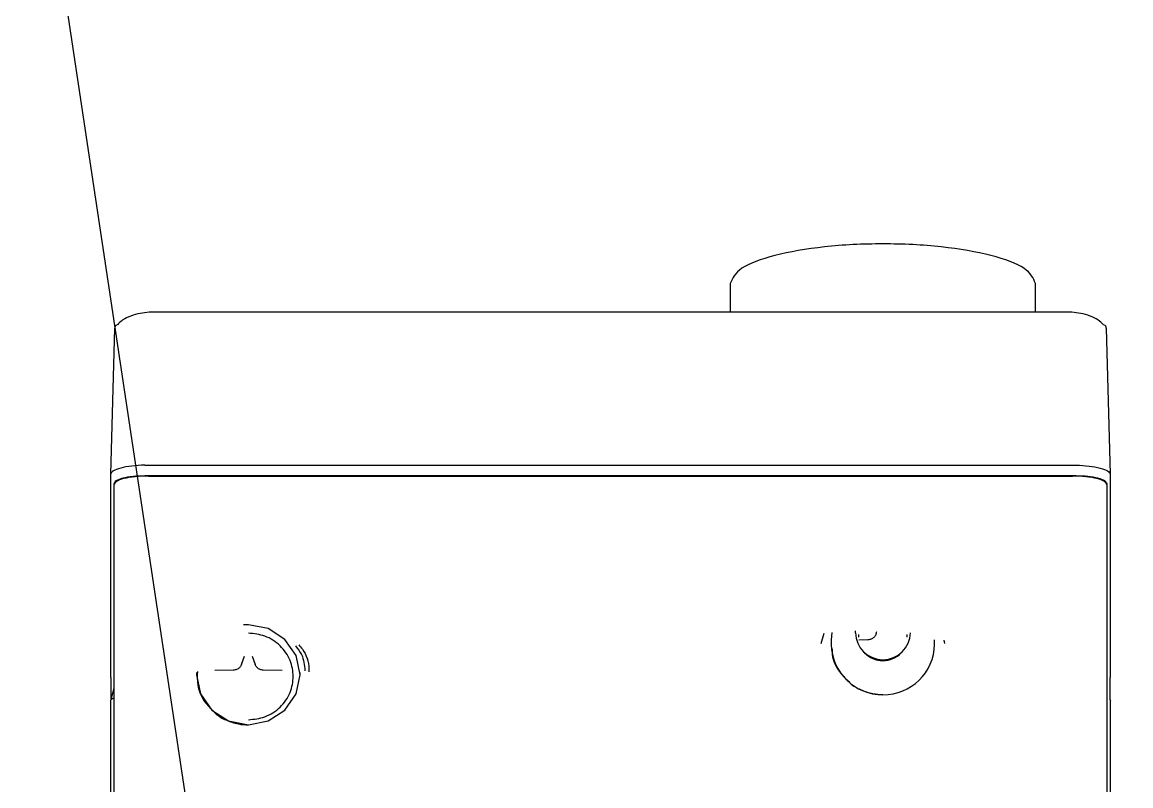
# Model space of a CAD drawing. Extents: x 500 to 100500, y -14500 to 21140.
# Drawn here: x 6375.02 to 6407.17, y 8902.82 to 8924.96 of the extents above; entities that cross this region are included whole.
import ezdxf

# ---------------------------------------------------------------- set-up
doc = ezdxf.new("R2010")
doc.units = 0
doc.layers.get('0').update_dxf_attribs({"linetype": 'CONTINUOUS'})
doc.layers.add('D', color=7, linetype='CONTINUOUS')

# ---------------------------------------------------------------- blocks, each defined once
blk = doc.blocks.new('KJVision F')
at = {"color": 2}
blk.add_line((8264.621, -71007.137, -10.475), (8464.621, -72337.137, -10.475), dxfattribs=at)
blk = doc.blocks.new('KJG24hsdg')
at = {"color": 1, "linetype": 'Continuous', "lineweight": 25}
for p, q in [((-18046.944, -19326.846), (-18046.944, -19327.682)), ((-18038.094, -19327.682), (-18038.094, -19326.846)), ((-18037.042, -19327.682), (-18063.797, -19327.682)), ((-18064.912, -19332.373), (-18064.796, -19328.145)), ((-18036.043, -19328.145), (-18035.927, -19332.373)), ((-18063.92, -19332.114), (-18063.912, -19332.114)), ((-18063.912, -19332.114), (-18036.927, -19332.114)), ((-18036.927, -19332.114), (-18036.919, -19332.114)), ((-18064.912, -19332.373), (-18064.912, -19332.371)), ((-18064.912, -19338.27), (-18064.912, -19332.373)), ((-18036.919, -19332.428), (-18063.92, -19332.428)), ((-18063.819, -19332.43), (-18037.019, -19332.43)), ((-18035.927, -19332.371), (-18035.927, -19332.373)), ((-18035.927, -19332.373), (-18035.927, -19338.27)), ((-18064.819, -19332.661), (-18064.819, -19332.689)), ((-18064.819, -19332.689), (-18064.819, -19366.062)), ((-18036.019, -19332.689), (-18036.019, -19332.661)), ((-18036.019, -19366.062), (-18036.019, -19332.689)), ((-18044.307, -19337.283), (-18044.219, -19336.982)), ((-18044.002, -19336.963), (-18044.019, -19337.181)), ((-18043.319, -19336.915), (-18043.319, -19336.974)), ((-18043.225, -19337.029), (-18043.225, -19337.103)), ((-18041.814, -19337.103), (-18041.814, -19337.029)), ((-18044.019, -19337.181), (-18044.019, -19337.31)), ((-18042.953, -19337.181), (-18043.22, -19337.185)), ((-18041.019, -19337.31), (-18041.019, -19337.181)), ((-18040.755, -19337.186), (-18040.73, -19337.29)), ((-18061.121, -19337.898), (-18061.033, -19337.652)), ((-18060.806, -19337.652), (-18060.718, -19337.898)), ((-18062.419, -19338.13), (-18062.419, -19338.19)), ((-18061.353, -19338.06), (-18061.896, -19338.069)), ((-18059.943, -19338.069), (-18060.486, -19338.06)), ((-18059.419, -19338.19), (-18059.419, -19338.13)), ((-18064.82, -19338.589), (-18064.912, -19338.912)), ((-18064.911, -19338.916), (-18064.919, -19338.937)), ((-18064.919, -19338.937), (-18064.919, -19366.373)), ((-18064.912, -19338.912), (-18064.912, -19338.916)), ((-18035.927, -19338.916), (-18035.927, -19338.912)), ((-18035.927, -19338.916), (-18035.919, -19338.937)), ((-18035.919, -19366.372), (-18035.919, -19338.937))]:
    blk.add_line(p, q, dxfattribs=at)
at = {"color": 1, "linetype": 'Continuous', "lineweight": 25, "flags": 128}
blk.add_lwpolyline([(-18062.419, -19338.19), (-18062.305, -19338.744), (-18061.98, -19339.214), (-18061.493, -19339.528), (-18060.919, -19339.639), (-18060.345, -19339.528), (-18059.859, -19339.214), (-18059.534, -19338.744), (-18059.419, -19338.19), (-18059.534, -19337.635), (-18059.859, -19337.165), (-18060.345, -19336.851), (-18060.919, -19336.741), (-18061.063, -19336.748)], dxfattribs=at)
at = {"color": 1, "linetype": 'Continuous', "lineweight": 25}
for centre, radius, start, end in [((-18042.519, -19336.955), 0.8, 181.3333, 358.6667), ((-18042.519, -19337.275), 1.5, 181.3333, 358.6667), ((-18042.519, -19337.067), 0.719, 222.4578, 317.5422)]:
    blk.add_arc(centre, radius, start, end, dxfattribs=at)
for points in [[(-18038.094, -19326.846), (-18038.161, -19326.697), (-18038.294, -19326.397), (-18039.317, -19326.016), (-18040.78, -19325.761), (-18042.519, -19325.671), (-18044.259, -19325.761), (-18045.722, -19326.016), (-18046.745, -19326.397), (-18046.878, -19326.697), (-18046.944, -19326.846)], [(-18063.92, -19332.428), (-18064.038, -19332.431), (-18064.274, -19332.438), (-18064.571, -19332.492), (-18064.779, -19332.569), (-18064.806, -19332.63), (-18064.819, -19332.661)], [(-18063.819, -19332.43), (-18063.95, -19332.434), (-18064.213, -19332.441), (-18064.543, -19332.501), (-18064.774, -19332.587), (-18064.804, -19332.655), (-18064.819, -19332.689)], [(-18036.019, -19332.689), (-18036.034, -19332.655), (-18036.065, -19332.587), (-18036.296, -19332.501), (-18036.626, -19332.441), (-18036.888, -19332.434), (-18037.019, -19332.43)], [(-18036.019, -19332.661), (-18036.033, -19332.63), (-18036.06, -19332.569), (-18036.268, -19332.492), (-18036.565, -19332.438), (-18036.801, -19332.431), (-18036.919, -19332.428)], [(-18042.707, -19336.943), (-18042.711, -19336.974), (-18042.72, -19337.036), (-18042.777, -19337.114), (-18042.857, -19337.169), (-18042.921, -19337.177), (-18042.953, -19337.181)], [(-18061.107, -19337.823), (-18061.111, -19337.854), (-18061.12, -19337.916), (-18061.177, -19337.993), (-18061.257, -19338.048), (-18061.321, -19338.056), (-18061.353, -19338.06)], [(-18060.486, -19338.06), (-18060.518, -19338.056), (-18060.582, -19338.048), (-18060.662, -19337.993), (-18060.719, -19337.916), (-18060.727, -19337.854), (-18060.732, -19337.823)]]:
    blk.add_open_spline(points, degree=3, dxfattribs=at)
for points, knots in [([(-18063.797, -19327.68), (-18063.884, -19327.69), (-18064.065, -19327.711), (-18064.336, -19327.791), (-18064.575, -19327.902), (-18064.669, -19327.996), (-18064.717, -19328.043)], [0, 0, 0, 0, 0.233567, 0.480795, 0.737164, 1, 1, 1, 1]), ([(-18036.122, -19328.043), (-18036.169, -19327.996), (-18036.264, -19327.902), (-18036.503, -19327.791), (-18036.774, -19327.711), (-18036.955, -19327.69), (-18037.042, -19327.68)], [0, 0, 0, 0, 0.262829, 0.519195, 0.766425, 1, 1, 1, 1]), ([(-18064.718, -19328.043), (-18064.718, -19328.043), (-18064.792, -19328.071), (-18064.794, -19328.108), (-18064.796, -19328.145)], [0, 0, 0, 0, 0.011044, 1, 1, 1, 1]), ([(-18036.043, -19328.145), (-18036.045, -19328.108), (-18036.047, -19328.071), (-18036.12, -19328.043), (-18036.121, -19328.043)], [0, 0, 0, 0, 0.988954, 1, 1, 1, 1]), ([(-18063.92, -19332.114), (-18064.05, -19332.121), (-18064.309, -19332.134), (-18064.635, -19332.195), (-18064.865, -19332.278), (-18064.896, -19332.34), (-18064.912, -19332.371)], [0, 0, 0, 0, 0.250205, 0.500006, 0.749804, 1, 1, 1, 1]), ([(-18036.919, -19332.114), (-18036.789, -19332.121), (-18036.53, -19332.134), (-18036.204, -19332.195), (-18035.974, -19332.278), (-18035.943, -19332.34), (-18035.927, -19332.371)], [0, 0, 0, 0, 0.250079, 0.5, 0.749921, 1, 1, 1, 1]), ([(-18060.919, -19339.497), (-18060.756, -19339.48), (-18060.503, -19339.454), (-18060.2, -19339.298), (-18059.994, -19339.136), (-18059.825, -19338.936), (-18059.668, -19338.643), (-18059.588, -19338.242), (-18059.668, -19337.84), (-18059.825, -19337.547), (-18059.994, -19337.347), (-18060.201, -19337.185), (-18060.504, -19337.029), (-18060.756, -19337.003), (-18060.919, -19336.986)], [0, 0, 0, 0, 0.119721, 0.184927, 0.25, 0.315205, 0.380279, 0.5, 0.619721, 0.684927, 0.75, 0.815205, 0.880279, 1, 1, 1, 1]), ([(-18059.46, -19337.321), (-18059.424, -19337.364), (-18059.256, -19337.557), (-18059.156, -19337.849), (-18059.168, -19338.076), (-18059.17, -19338.106)], [0, 0, 0, 0, 0.195256, 0.893108, 1, 1, 1, 1]), ([(-18059.552, -19337.355), (-18059.486, -19337.437), (-18059.318, -19337.646), (-18059.295, -19337.913), (-18059.281, -19338.076)], [0, 0, 0, 0, 0.390754, 1, 1, 1, 1]), ([(-18043.992, -19337.439), (-18043.993, -19337.496), (-18043.995, -19337.725), (-18043.831, -19338.076), (-18043.61, -19338.293), (-18043.512, -19338.389)], [0, 0, 0, 0, 0.157265, 0.627724, 1, 1, 1, 1]), ([(-18064.912, -19338.27), (-18064.912, -19338.342), (-18064.912, -19338.491), (-18064.912, -19338.769), (-18064.912, -19338.912)], [0, 0, 0, 0, 0.488198, 1, 1, 1, 1]), ([(-18062.399, -19338.093), (-18062.404, -19338.226), (-18062.414, -19338.531), (-18062.234, -19338.955), (-18062.011, -19339.172), (-18061.912, -19339.268)], [0, 0, 0, 0, 0.301427, 0.691408, 1, 1, 1, 1]), ([(-18035.927, -19338.912), (-18035.927, -19338.693), (-18035.927, -19338.425), (-18035.927, -19338.294), (-18035.927, -19338.27)], [0, 0, 0, 0, 0.815362, 1, 1, 1, 1]), ([(-18043.512, -19338.389), (-18043.496, -19338.407), (-18043.405, -19338.511), (-18043.161, -19338.634), (-18042.841, -19338.749), (-18042.617, -19338.761), (-18042.519, -19338.766)], [0, 0, 0, 0, 0.067698, 0.385335, 0.733966, 1, 1, 1, 1]), ([(-18064.911, -19338.916), (-18064.899, -19338.903), (-18064.882, -19338.885), (-18064.834, -19338.872), (-18064.819, -19338.868)], [0, 0, 0, 0, 0.6971, 1, 1, 1, 1]), ([(-18061.912, -19339.268), (-18061.896, -19339.286), (-18061.805, -19339.391), (-18061.561, -19339.514), (-18061.241, -19339.629), (-18061.017, -19339.641), (-18060.919, -19339.646)], [0, 0, 0, 0, 0.067698, 0.385335, 0.733966, 1, 1, 1, 1])]:
    blk.add_open_spline(points, degree=3, knots=knots, dxfattribs=at)

msp = doc.modelspace()

# ---------------------------------------------------------------- block references
msp.add_blockref('KJVision F', (-1948.54, 80333.098))
at = {"layer": 'D'}
msp.add_blockref('KJG24hsdg', (24442.502, 28244.235, -10.475), dxfattribs=at)

doc.saveas('drawing.dxf')
